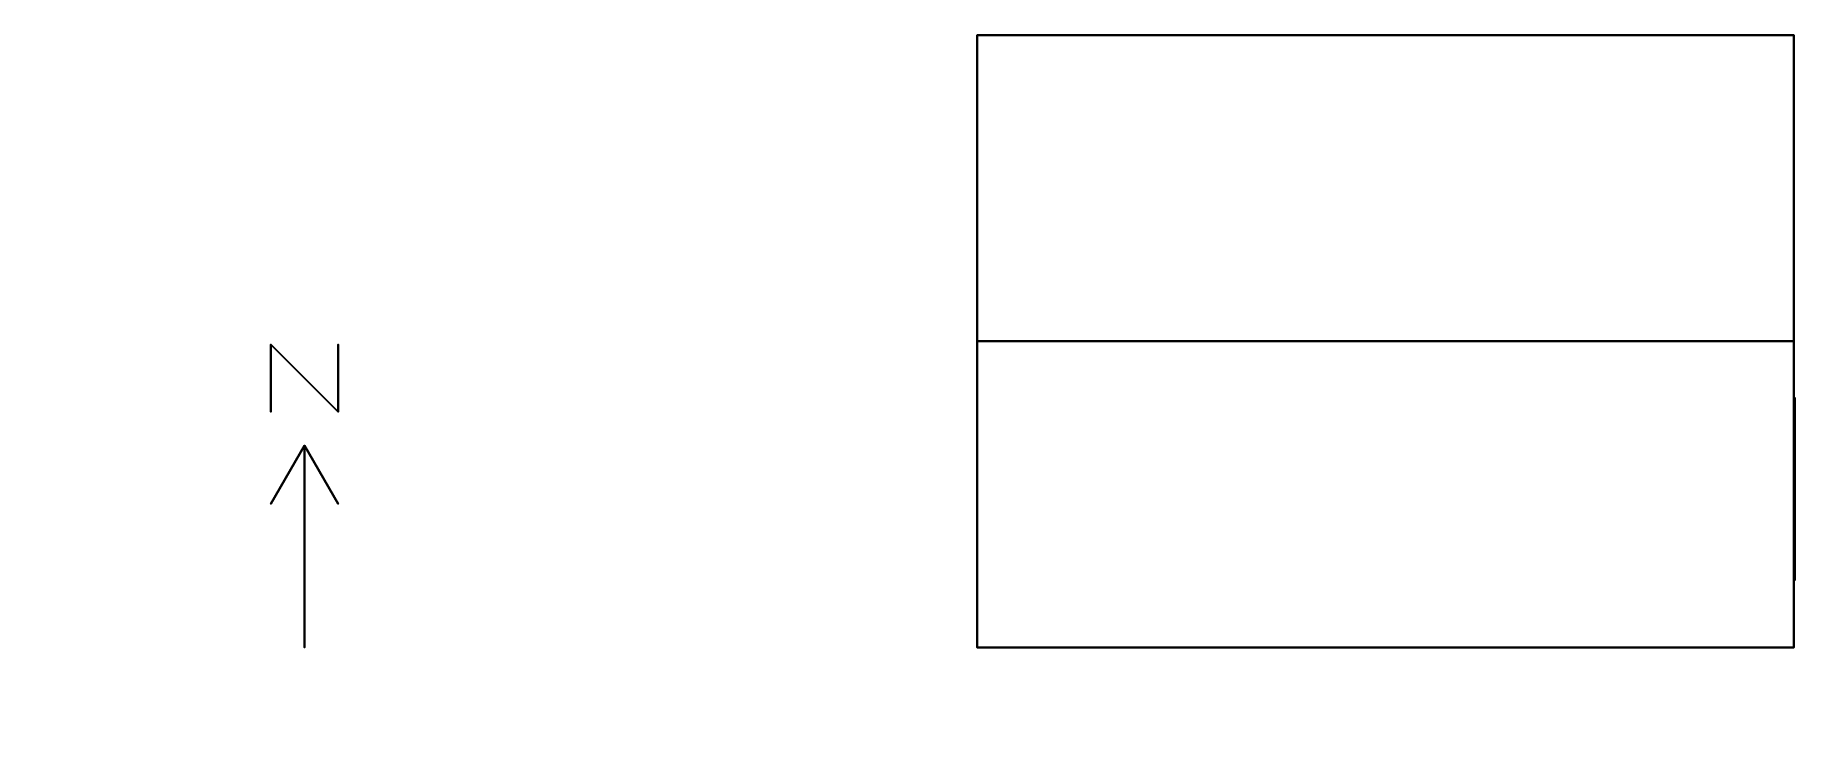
# Model space of a CAD drawing. Header units: metres. Extents: x -14 to 12.1, y -1.1 to 9.1.
import ezdxf

# ---------------------------------------------------------------- set-up
doc = ezdxf.new("R2010")
doc.units = ezdxf.units.M

msp = doc.modelspace()

# ---------------------------------------------------------------- linework, layer by layer
at = {"layer": '1', "color": 3}
for points in [[(-10.5, 4.5, 0.1), (-10.5, 4.5), (-10.5, 3.5), (-10.5, 3.5, 0.1)], [(-10.5, 4.5, 0.1), (-10.5, 4.5), (-9.5, 3.5), (-9.5, 3.5, 0.1)], [(-9.5, 4.5, 0.1), (-9.5, 4.5), (-9.5, 3.5), (-9.5, 3.5, 0.1)], [(-10, 3, 0.1), (-10, 3), (-10.5, 2.13397), (-10.5, 2.13397, 0.1)], [(-10, 3, 0.1), (-10, 3), (-10, 0), (-10, 0, 0.1)], [(-10, 3, 0.1), (-10, 3), (-9.5, 2.13397), (-9.5, 2.13397, 0.1)]]:
    msp.add_3dface(points, dxfattribs=at)
at = {"layer": 'ATTIC_UNIT1', "color": 43}
for points in [[(0, 4.54991, 6.69956), (0, 9.09982, 5.33537), (0, 0, 5.33537)], [(12.13309, 4.54991, 6.69956), (12.13309, 0, 5.33537), (12.13309, 9.09982, 5.33537)]]:
    msp.add_3dface(points, dxfattribs=at)
at = {"layer": 'ATTIC_UNIT1', "color": 8}
msp.add_3dface([(12.13309, 9.09982, 5.33537), (12.13309, 0, 5.33537), (0, 0, 5.33537), (0, 9.09982, 5.33537)], dxfattribs=at)
at = {"layer": 'ATTIC_UNIT1', "color": 15}
for points in [[(12.13309, 4.54991, 6.69956), (12.13309, 9.09982, 5.33537), (0, 9.09982, 5.33537), (0, 4.54991, 6.69956)], [(0, 4.54991, 6.69956), (0, 0, 5.33537), (12.13309, 0, 5.33537), (12.13309, 4.54991, 6.69956)]]:
    msp.add_3dface(points, dxfattribs=at)
at = {"layer": 'CRAWLSPACE_UNIT1', "color": 43}
for points in [[(12.13309, 9.09982, 0.15244), (12.13309, 9.09982), (0, 9.09982), (0, 9.09982, 0.15244)], [(12.13309, 9.09982), (12.13309, 9.09982, -0.45732), (0, 9.09982, -0.45732), (0, 9.09982)], [(0, 9.09982, 0.15244), (0, 9.09982), (0, 0), (0, 0, 0.15244)], [(0, 9.09982), (0, 9.09982, -0.45732), (0, 0, -0.45732), (0, 0)], [(12.13309, 0, 0.15244), (12.13309, 0), (12.13309, 9.09982), (12.13309, 9.09982, 0.15244)], [(12.13309, 0), (12.13309, 0, -0.45732), (12.13309, 9.09982, -0.45732), (12.13309, 9.09982)], [(0, 0, 0.15244), (0, 0), (12.13309, 0), (12.13309, 0, 0.15244)], [(0, 0), (0, 0, -0.45732), (12.13309, 0, -0.45732), (12.13309, 0)]]:
    msp.add_3dface(points, dxfattribs=at)
at = {"layer": 'CRAWLSPACE_UNIT1', "color": 8}
msp.add_3dface([(12.13309, 0, -0.45732), (0, 0, -0.45732), (0, 9.09982, -0.45732), (12.13309, 9.09982, -0.45732)], dxfattribs=at)
at = {"layer": 'CRAWLSPACE_UNIT1', "color": 15}
msp.add_3dface([(12.13309, 9.09982, 0.15244), (0, 9.09982, 0.15244), (0, 0, 0.15244), (12.13309, 0, 0.15244)], dxfattribs=at)
at = {"layer": 'LIVING_ZONE', "color": 43}
for points in [[(12.13309, 9.09982, 2.7439), (12.13309, 9.09982, 0.15244), (0, 9.09982, 0.15244), (0, 9.09982, 2.7439)], [(0, 9.09982, 2.7439), (0, 9.09982, 0.15244), (0, 0, 0.15244), (0, 0, 2.7439)], [(12.13309, 9.09982, 5.33537), (12.13309, 9.09982, 2.7439), (0, 9.09982, 2.7439), (0, 9.09982, 5.33537)], [(0, 9.09982, 5.33537), (0, 9.09982, 2.7439), (0, 0, 2.7439), (0, 0, 5.33537)], [(12.13309, 0, 2.7439), (12.13309, 0, 0.15244), (12.13309, 9.09982, 0.15244), (12.13309, 9.09982, 2.7439)], [(12.13309, 0, 5.33537), (12.13309, 0, 2.7439), (12.13309, 9.09982, 2.7439), (12.13309, 9.09982, 5.33537)], [(0, 0, 2.7439), (0, 0, 0.15244), (12.13309, 0, 0.15244), (12.13309, 0, 2.7439)], [(0, 0, 5.33537), (0, 0, 2.7439), (12.13309, 0, 2.7439), (12.13309, 0, 5.33537)]]:
    msp.add_3dface(points, dxfattribs=at)
at = {"layer": 'LIVING_ZONE', "color": 8}
for points in [[(12.13309, 0, 2.7439), (0, 0, 2.7439), (0, 9.09982, 2.7439), (12.13309, 9.09982, 2.7439)], [(12.13309, 0, 0.15244), (0, 0, 0.15244), (0, 9.09982, 0.15244), (12.13309, 9.09982, 0.15244)]]:
    msp.add_3dface(points, dxfattribs=at)
at = {"layer": 'LIVING_ZONE', "color": 15}
msp.add_3dface([(0, 9.09982, 5.33537), (0, 0, 5.33537), (12.13309, 0, 5.33537), (12.13309, 9.09982, 5.33537)], dxfattribs=at)
at = {"layer": 'LIVING_ZONE', "color": 143}
for points in [[(9.39119, 9.09982, 2.59146), (9.39119, 9.09982, 1.06707), (6.68399, 9.09982, 1.06707), (6.68399, 9.09982, 2.59146)], [(9.39119, 9.09982, 5.18293), (9.39119, 9.09982, 3.65854), (6.68399, 9.09982, 3.65854), (6.68399, 9.09982, 5.18293)], [(0, 8.09982, 2.59146), (0, 8.09982, 1.06707), (0, 5.39262, 1.06707), (0, 5.39262, 2.59146)], [(0, 8.09982, 5.18293), (0, 8.09982, 3.65854), (0, 5.39262, 3.65854), (0, 5.39262, 5.18293)], [(12.13309, 1, 2.59146), (12.13309, 1, 1.06707), (12.13309, 3.7072, 1.06707), (12.13309, 3.7072, 2.59146)], [(12.13309, 1, 5.18293), (12.13309, 1, 3.65854), (12.13309, 3.7072, 3.65854), (12.13309, 3.7072, 5.18293)], [(1, 0, 2.59146), (1, 0, 1.06707), (3.7072, 0, 1.06707), (3.7072, 0, 2.59146)], [(1, 0, 5.18293), (1, 0, 3.65854), (3.7072, 0, 3.65854), (3.7072, 0, 5.18293)]]:
    msp.add_3dface(points, dxfattribs=at)
at = {"layer": 'LIVING_ZONE', "color": 45}
msp.add_3dface([(11.63309, 9.09982, 2.28659), (11.63309, 9.09982, 0.15244), (9.89119, 9.09982, 0.15244), (9.89119, 9.09982, 2.28659)], dxfattribs=at)
at = {"layer": 'LIVING_ZONE', "color": 13}
for points in [[(12.14833, 1, 2.59146), (12.13309, 1, 2.59146), (12.13309, 3.7072, 2.59146), (12.14833, 3.7072, 2.59146)], [(12.14833, 3.7072, 2.59146), (12.13309, 3.7072, 2.59146), (12.13309, 1, 2.59146), (12.14833, 1, 2.59146)], [(12.14833, 1, 5.18293), (12.13309, 1, 5.18293), (12.13309, 3.7072, 5.18293), (12.14833, 3.7072, 5.18293)], [(12.14833, 3.7072, 5.18293), (12.13309, 3.7072, 5.18293), (12.13309, 1, 5.18293), (12.14833, 1, 5.18293)]]:
    msp.add_3dface(points, dxfattribs=at)

doc.saveas('drawing.dxf')
